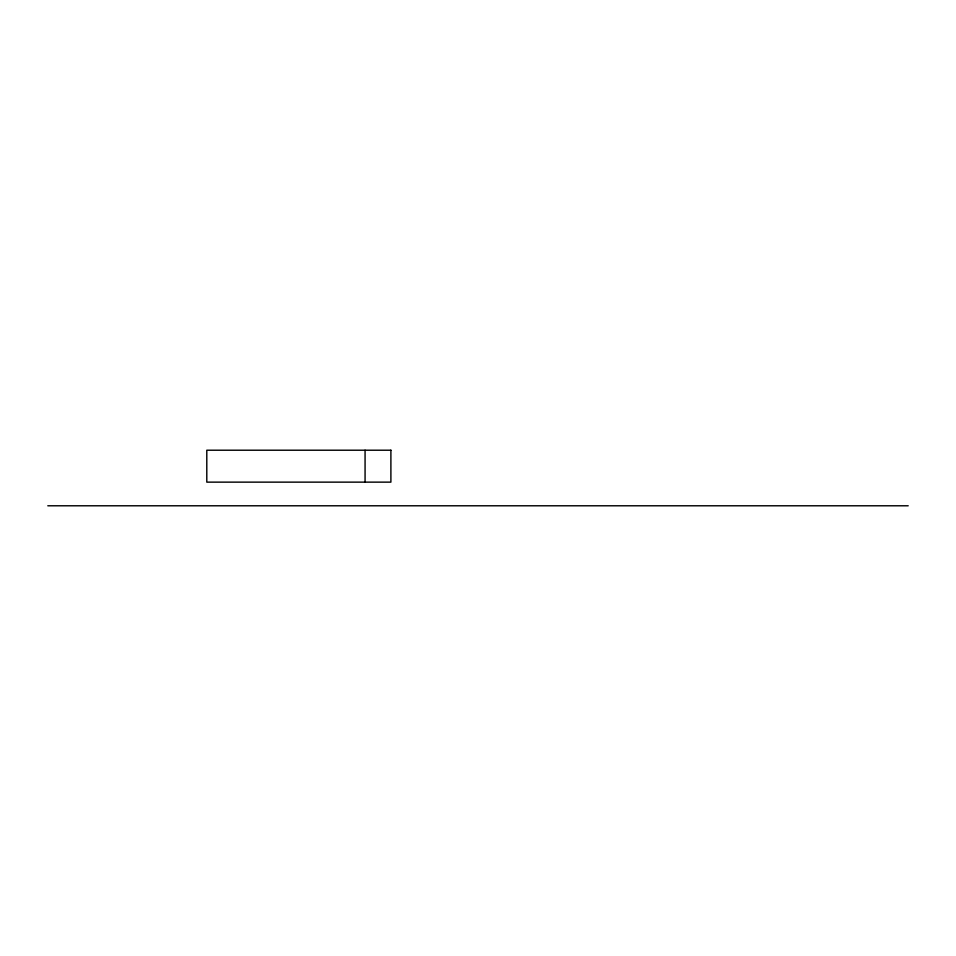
<?xml version="1.0" encoding="UTF-8"?>
<svg xmlns="http://www.w3.org/2000/svg" width="956" height="956" viewBox="0 0 956 956"><rect width="100%" height="100%" fill="white"/><g stroke="black" fill="none" stroke-linecap="round" stroke-linejoin="round"><path stroke-width="1.43" d="M47.8 505.784L908.2 505.784M365.072 450.216L365.072 482.135M390.896 450.216L206.795 450.216L206.795 482.135L390.896 482.135L390.896 450.216"/></g></svg>
